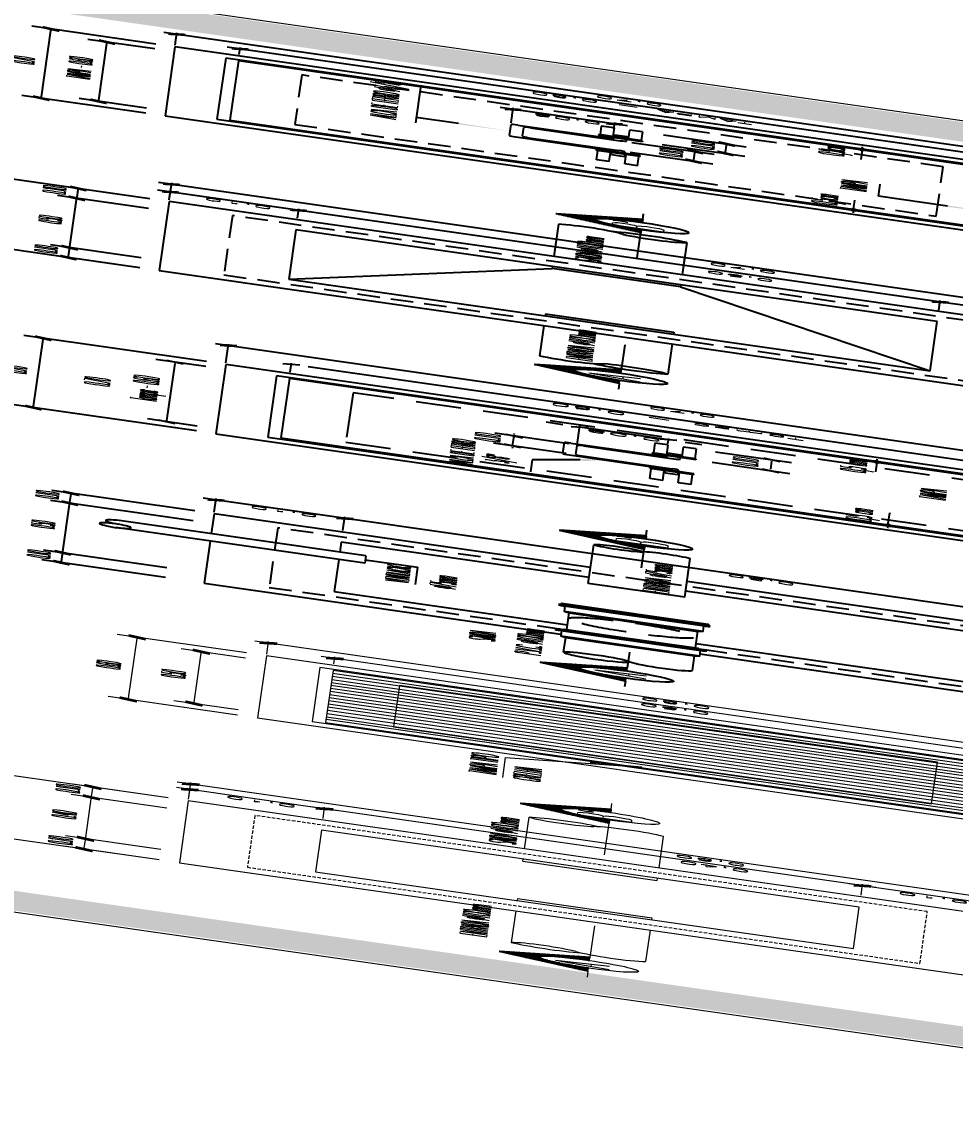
# Model space of a CAD drawing. Header units: millimetres. Extents: x -361192058 to 101130107379, y -14071650034 to 19218552450.
# Drawn here: x -134288.1 to -134003.3, y 44004 to 44334.1 of the extents above; entities that cross this region are included whole.
import ezdxf
from ezdxf.enums import TextEntityAlignment as Align

# ---------------------------------------------------------------- set-up
doc = ezdxf.new("R2010")
doc.units = ezdxf.units.MM
doc.header["$LTSCALE"] = 0.5
doc.linetypes.add('CENTER2', pattern=[28.575, 19.05, -3.175, 3.175, -3.175])
doc.linetypes.add('HIDDEN', pattern=[0.375, 0.25, -0.125])
for name, color, linetype in [('02', 2, 'Continuous'), ('DETALLHES_CAIXAS', 6, 'Continuous'), ('TXT_0', 7, 'Continuous'), ('TXT_1', 3, 'Continuous'), ('TXT_2', 6, 'Continuous')]:
    doc.layers.add(name, color=color, linetype=linetype)
doc.styles.add('ADITIVOCAD', font='ROMANS.shx')
doc.styles.add('ROMANS', font='romans', dxfattribs={"height": 0.1})
doc.styles.get("Standard").update_dxf_attribs({"font": 'txt.shx', "height": 0.12})

# ---------------------------------------------------------------- blocks, each defined once
blk = doc.blocks.new('*X233')
at = {"color": 0}
for p, q in [((101.5903, 65.4571), (101.9231, 65.79)), ((101.608, 65.4571), (101.9319, 65.7811)), ((101.6257, 65.4571), (101.9408, 65.7723)), ((101.6433, 65.4571), (101.9496, 65.7634)), ((101.661, 65.4571), (101.9585, 65.7546)), ((102.0352, 65.6022), (101.8837, 65.7536)), ((102.1979, 65.4571), (101.8926, 65.7625)), ((102.2156, 65.4571), (101.9014, 65.7713)), ((102.2332, 65.4571), (101.9102, 65.7801)), ((102.2509, 65.4571), (101.9191, 65.789)), ((101.8472, 65.6257), (101.9673, 65.7458)), ((101.9253, 65.6413), (101.8484, 65.7183)), ((101.9444, 65.6399), (101.8572, 65.7271)), ((101.9661, 65.6359), (101.8661, 65.7359)), ((101.8744, 65.6352), (101.9761, 65.7369)), ((101.9925, 65.6272), (101.8749, 65.7448)), ((101.8965, 65.6396), (101.985, 65.7281)), ((101.9158, 65.6413), (101.9938, 65.7192)), ((101.9332, 65.641), (102.0026, 65.7104)), ((101.851, 65.6273), (101.8042, 65.674)), ((101.8638, 65.6321), (101.813, 65.6829)), ((101.8776, 65.636), (101.8219, 65.6917)), ((101.8923, 65.639), (101.8307, 65.7006)), ((101.9081, 65.6409), (101.8395, 65.7094)), ((101.9492, 65.6393), (102.0115, 65.7015)), ((101.964, 65.6364), (102.0203, 65.6927)), ((101.9778, 65.6326), (102.0292, 65.6839)), ((101.9908, 65.6278), (102.038, 65.675)), ((101.797, 65.5928), (101.76, 65.6298)), ((101.8065, 65.601), (101.7688, 65.6387)), ((101.8167, 65.6086), (101.7777, 65.6475)), ((101.8274, 65.6155), (101.7865, 65.6564)), ((101.8388, 65.6217), (101.7954, 65.6652)), ((102.003, 65.6224), (102.0468, 65.6662)), ((102.0145, 65.6162), (102.0557, 65.6573)), ((102.0253, 65.6093), (102.0645, 65.6485)), ((102.0355, 65.6019), (102.0733, 65.6397)), ((102.0451, 65.5938), (102.0822, 65.6308)), ((101.7586, 65.5429), (101.7158, 65.5856)), ((101.765, 65.5542), (101.7247, 65.5945)), ((101.7721, 65.5648), (101.7335, 65.6033)), ((101.7798, 65.5747), (101.7423, 65.6122)), ((101.7881, 65.5841), (101.7512, 65.621)), ((102.0541, 65.5851), (102.091, 65.622)), ((102.0625, 65.5758), (102.0999, 65.6131)), ((102.0703, 65.5659), (102.1087, 65.6043)), ((102.0774, 65.5554), (102.1175, 65.5955)), ((102.0839, 65.5442), (102.1264, 65.5866)), ((101.7404, 65.4904), (101.6805, 65.5503)), ((101.7436, 65.5048), (101.6893, 65.5591)), ((101.7478, 65.5183), (101.6981, 65.568)), ((101.7528, 65.531), (101.707, 65.5768)), ((102.1802, 65.4571), (102.0666, 65.5707)), ((102.0898, 65.5323), (102.1352, 65.5778)), ((102.0948, 65.5197), (102.144, 65.5689)), ((102.0991, 65.5063), (102.1529, 65.5601)), ((102.1025, 65.492), (102.1617, 65.5513)), ((101.6852, 65.4571), (101.6363, 65.5061)), ((101.7029, 65.4571), (101.6451, 65.5149)), ((101.7206, 65.4571), (101.654, 65.5238)), ((101.7374, 65.458), (101.6628, 65.5326)), ((101.7382, 65.4749), (101.6716, 65.5414)), ((101.6787, 65.4571), (101.753, 65.5315)), ((101.6964, 65.4571), (101.7435, 65.5043)), ((102.1625, 65.4571), (102.0916, 65.5281)), ((102.1048, 65.4766), (102.1706, 65.5424)), ((102.1058, 65.46), (102.1794, 65.5336)), ((102.1206, 65.4571), (102.1882, 65.5247)), ((102.1383, 65.4571), (102.1971, 65.5159)), ((102.156, 65.4571), (102.2059, 65.5071)), ((101.5968, 65.4571), (101.5921, 65.4619)), ((101.6145, 65.4571), (101.6009, 65.4707)), ((101.6322, 65.4571), (101.6098, 65.4796)), ((101.6499, 65.4571), (101.6186, 65.4884)), ((101.6675, 65.4571), (101.6274, 65.4972)), ((101.714, 65.4571), (101.7391, 65.4822)), ((101.7317, 65.4571), (101.7375, 65.4629)), ((102.1448, 65.4571), (102.1003, 65.5016)), ((102.1272, 65.4571), (102.1044, 65.4799)), ((102.1095, 65.4571), (102.1058, 65.4609)), ((102.1737, 65.4571), (102.2147, 65.4982)), ((102.1913, 65.4571), (102.2236, 65.4894)), ((102.209, 65.4571), (102.2324, 65.4805)), ((102.2267, 65.4571), (102.2412, 65.4717)), ((102.2444, 65.4571), (102.2501, 65.4629))]:
    blk.add_line(p, q, dxfattribs=at)
blk = doc.blocks.new('ADS_DET_CG125L')
at = {"layer": 'DETALLHES_CAIXAS'}
for p, q in [((0.98945, 2.47072), (0.56544, 2.47072)), ((0.56544, 2.47072), (0.56544, 2.19342)), ((1.26544, 2.47072), (1.06445, 2.47072)), ((1.26544, 2.17818), (1.26544, 2.47072)), ((2.10939, 2.42807), (2.10939, 1.82807)), ((2.70939, 2.42807), (2.10939, 2.42807)), ((2.70939, 1.82807), (2.70939, 2.42807)), ((0.66544, 2.37072), (0.66544, 2.18942)), ((0.98945, 2.37072), (0.66544, 2.37072)), ((1.16544, 2.37072), (1.06445, 2.37072)), ((1.16544, 2.17818), (1.16544, 2.37072)), ((1.16544, 1.87072), (1.16544, 2.10318)), ((1.26544, 1.77072), (1.26544, 2.10318)), ((0.66544, 2.08942), (0.66544, 1.87072)), ((0.56544, 2.08542), (0.56544, 1.77072))]:
    blk.add_line(p, q, dxfattribs=at)
at = {"layer": 'TXT_0', "linetype": 'ByBlock'}
for p, q in [((2.05939, 2.49307), (2.05939, 2.63488)), ((2.75939, 2.49307), (2.75939, 2.63488)), ((2.04939, 2.61988), (2.76939, 2.61988)), ((0.56544, 2.50072), (0.56544, 2.5967)), ((0.66544, 2.50072), (0.66544, 2.5967)), ((0.66544, 2.50072), (0.66544, 2.5967)), ((1.16544, 2.48572), (1.16544, 2.5967)), ((1.16544, 2.48572), (1.16544, 2.5967)), ((1.26544, 2.48572), (1.26544, 2.5967)), ((0.55544, 2.5817), (0.67544, 2.5817)), ((0.65544, 2.5817), (1.17544, 2.5817)), ((1.15544, 2.5817), (1.27544, 2.5817)), ((2.10939, 2.49307), (2.10939, 2.53179)), ((2.70939, 2.49307), (2.70939, 2.53179)), ((2.11589, 2.52329), (2.10289, 2.51029)), ((2.70289, 2.51029), (2.71589, 2.52329)), ((2.12239, 2.51679), (2.69639, 2.51679)), ((1.40375, 2.36072), (1.40375, 2.48072)), ((2.94954, 1.76807), (2.94954, 2.48807)), ((2.77439, 2.47807), (2.96454, 2.47807)), ((1.28044, 2.47072), (1.41875, 2.47072)), ((2.85701, 2.42157), (2.84401, 2.43457)), ((2.77439, 2.42807), (2.86551, 2.42807)), ((2.85051, 1.84107), (2.85051, 2.41507)), ((1.40375, 1.86072), (1.40375, 2.38072)), ((1.28044, 2.37072), (1.41875, 2.37072)), ((1.28044, 2.37072), (1.41875, 2.37072)), ((2.35916, 2.20919), (2.35916, 2.26572)), ((2.45916, 2.20793), (2.45916, 2.26572)), ((2.35266, 2.24422), (2.36566, 2.25722)), ((2.46566, 2.25722), (2.45266, 2.24422)), ((2.34616, 2.25072), (2.33316, 2.25072)), ((2.35916, 2.25072), (2.45916, 2.25072)), ((2.47216, 2.25072), (2.48516, 2.25072)), ((2.63944, 2.21469), (2.63944, 2.22769)), ((2.63294, 2.20819), (2.64594, 2.19519)), ((2.45832, 2.20169), (2.65444, 2.20169)), ((2.63944, 2.13269), (2.63944, 2.20169)), ((2.64594, 2.12619), (2.63294, 2.13919)), ((2.60163, 2.13269), (2.65444, 2.13269)), ((2.63944, 2.11969), (2.63944, 2.10669)), ((2.47916, 2.09689), (2.47916, 2.03666)), ((2.58755, 2.09569), (2.58755, 2.03666)), ((2.48566, 2.05816), (2.47266, 2.04516)), ((2.58105, 2.04516), (2.59405, 2.05816)), ((2.49216, 2.05166), (2.57455, 2.05166)), ((2.68512, 1.97163), (2.61517, 1.97163)), ((2.69712, 1.97163), (2.68512, 1.97163)), ((2.73139, 1.97163), (2.74339, 1.97163)), ((2.08715, 1.9562), (2.07515, 1.9562)), ((2.12139, 1.9562), (2.23013, 1.9562)), ((2.23013, 1.9562), (2.22779, 1.9562))]:
    blk.add_line(p, q, dxfattribs=at)
at = {"layer": 'TXT_0'}
for p, q in [((0.56544, 2.5817), (0.66544, 2.5817)), ((0.98945, 2.3506), (0.98945, 2.54401)), ((1.06445, 2.3506), (1.06445, 2.54401)), ((2.05939, 2.47807), (2.05939, 1.77807)), ((2.75939, 2.47807), (2.05939, 2.47807)), ((2.75939, 1.77807), (2.75939, 2.47807)), ((2.09939, 2.43807), (2.09939, 1.81807)), ((2.71939, 2.43807), (2.09939, 2.43807)), ((2.71939, 1.81807), (2.71939, 2.43807)), ((1.06445, 2.3506), (0.98945, 2.3506)), ((1.02495, 2.3506), (1.02496, 2.30975)), ((0.85099, 2.30971), (1.02496, 2.30975)), ((2.2487, 2.23425), (2.1292, 2.23425)), ((2.31692, 2.19767), (2.2487, 2.23425)), ((2.34916, 2.20669), (2.34916, 2.13669)), ((2.35416, 2.21169), (2.46416, 2.21169)), ((2.46916, 2.20669), (2.46916, 2.13669)), ((2.36416, 2.20169), (2.45416, 2.20169)), ((0.54837, 2.19342), (0.54837, 2.08542)), ((0.79625, 2.19342), (0.79625, 2.08542)), ((2.35916, 2.19669), (2.35916, 2.12669)), ((2.45916, 2.19669), (2.45916, 2.12669)), ((1.10588, 2.17818), (1.49589, 2.17818)), ((1.10588, 2.10318), (1.10588, 2.17818)), ((2.32916, 2.14369), (2.33916, 2.14369)), ((2.32916, 2.10969), (2.32916, 2.14369)), ((2.33916, 2.10969), (2.33916, 2.14369)), ((2.48916, 2.14369), (2.47916, 2.14369)), ((2.47916, 2.10969), (2.47916, 2.14369)), ((2.48916, 2.10969), (2.48916, 2.14369)), ((2.30916, 2.13169), (2.30916, 2.12169)), ((2.30916, 2.13169), (2.32916, 2.13169)), ((2.33916, 2.13169), (2.34416, 2.13169)), ((2.47416, 2.13169), (2.47916, 2.13169)), ((2.50916, 2.13169), (2.48916, 2.13169)), ((2.50916, 2.13169), (2.50916, 2.12169)), ((2.30916, 2.12169), (2.32916, 2.12169)), ((2.33916, 2.12169), (2.35416, 2.12169)), ((2.46416, 2.12169), (2.47916, 2.12169)), ((2.50916, 2.12169), (2.48916, 2.12169)), ((2.32916, 2.10969), (2.33916, 2.10969)), ((2.48916, 2.10969), (2.47916, 2.10969)), ((1.10588, 2.10318), (1.49589, 2.10318))]:
    blk.add_line(p, q, dxfattribs=at)
at = {"layer": 'TXT_0', "linetype": 'HIDDEN', "ltscale": 0.5}
for p, q in [((0.61544, 2.42072), (0.61544, 1.82072)), ((1.21544, 2.42072), (0.61544, 2.42072)), ((1.21544, 1.82072), (1.21544, 2.42072))]:
    blk.add_line(p, q, dxfattribs=at)
at = {"layer": 'TXT_0', "linetype": 'HIDDEN'}
for p, q in [((2.15939, 2.37807), (2.15939, 1.87807)), ((2.65939, 2.37807), (2.15939, 2.37807)), ((2.65939, 1.87807), (2.65939, 2.37807)), ((2.22896, 2.13269), (2.22896, 2.14269)), ((2.22896, 2.14269), (2.32916, 2.14269)), ((2.58755, 2.14269), (2.48916, 2.14269)), ((2.58755, 2.13269), (2.58755, 2.14269)), ((2.22896, 2.13269), (2.32916, 2.13269)), ((2.58755, 2.13269), (2.48916, 2.13269)), ((2.22896, 2.11069), (2.22896, 2.12069)), ((2.22896, 2.12069), (2.32916, 2.12069)), ((2.58755, 2.12069), (2.48916, 2.12069)), ((2.58755, 2.11069), (2.58755, 2.12069)), ((2.22896, 2.11069), (2.32916, 2.11069)), ((2.58755, 2.11069), (2.48916, 2.11069))]:
    blk.add_line(p, q, dxfattribs=at)
at = {"layer": 'TXT_0', "linetype": 'ByBlock', "const_width": 0.00195}
for points in [[(2.06589, 2.62638), (2.05289, 2.61338)], [(2.75289, 2.61338), (2.76589, 2.62638)], [(0.57194, 2.5882), (0.55894, 2.5752)], [(0.67194, 2.5882), (0.65894, 2.5752)], [(0.65894, 2.5752), (0.67194, 2.5882)], [(1.15894, 2.5752), (1.17194, 2.5882)], [(1.17194, 2.5882), (1.15894, 2.5752)], [(1.25894, 2.5752), (1.27194, 2.5882)], [(2.95604, 2.47157), (2.94304, 2.48457)], [(1.41025, 2.46422), (1.39725, 2.47722)], [(1.41025, 2.36422), (1.39725, 2.37722)], [(1.39725, 2.37722), (1.41025, 2.36422)]]:
    blk.add_lwpolyline(points, dxfattribs=at)
at = {"layer": 'TXT_0'}
for points in [[(0.60587, 2.08059), (0.60687, 2.08059, 0.414214), (0.61137, 2.08509), (0.61137, 2.19402, 0.414214), (0.60687, 2.19852), (0.60587, 2.19852, 0.414214), (0.60137, 2.19402), (0.60137, 2.08509, 0.414214)], [(0.85375, 2.08059), (0.85475, 2.08059, 0.414214), (0.85925, 2.08509), (0.85925, 2.19402, 0.414214), (0.85475, 2.19852), (0.85375, 2.19852, 0.414214), (0.84925, 2.19402), (0.84925, 2.08509, 0.414214)]]:
    blk.add_lwpolyline(points, format="xyb", close=True, dxfattribs=at)
for points in [[(0.39155, 2.18942), (0.53825, 2.18942)], [(0.60137, 2.19342), (0.54837, 2.19342), (0.53825, 2.18942), (0.53825, 2.08942), (0.54837, 2.08542), (0.60137, 2.08542)], [(0.61137, 2.19142), (0.62037, 2.19142), (0.62037, 2.08742), (0.61137, 2.08742)], [(0.62037, 2.18942), (0.78614, 2.18942)], [(0.84925, 2.19342), (0.79625, 2.19342), (0.78614, 2.18942), (0.78614, 2.08942), (0.79625, 2.08542), (0.84925, 2.08542)], [(0.85925, 2.19642), (0.87325, 2.19642), (0.87325, 2.08242), (0.85925, 2.08242)], [(0.85925, 2.19142), (0.86825, 2.19142), (0.86825, 2.08742), (0.85925, 2.08742)], [(0.85925, 2.18642), (0.86325, 2.18642), (0.86325, 2.09242), (0.85925, 2.09242)], [(0.39155, 2.08942), (0.53825, 2.08942)], [(0.62037, 2.08942), (0.79008, 2.08942)]]:
    blk.add_lwpolyline(points, dxfattribs=at)
at = {"layer": 'TXT_0', "linetype": 'HIDDEN'}
blk.add_circle((0.72882, 2.13942), 0.05, dxfattribs=at)
at = {"layer": 'TXT_0'}
for centre, radius, start, end in [((1.00842, 2.53661), 0.02016, 23.24785, 160.1992), ((1.0457, 2.5301), 0.02237, 33.06988, 146.93012), ((1.0087, 2.5542), 0.02178, 207.90192, 326.93012), ((2.35416, 2.20669), 0.005, 90, 180), ((2.46416, 2.20669), 0.005, 360, 90), ((2.36416, 2.19669), 0.005, 90, 180), ((2.45416, 2.19669), 0.005, 0, 90), ((0.39244, 2.16349), 0.02595, 91.97095, 261.47681), ((0.37958, 2.16423), 0.02789, 288.86351, 64.58426), ((1.50609, 2.15893), 0.02178, 117.90192, 236.93012), ((1.4885, 2.15921), 0.02016, 293.24785, 70.1992), ((1.48199, 2.12193), 0.02237, 303.06988, 56.93012), ((0.39673, 2.11403), 0.02515, 108.86351, 258.11851), ((2.34416, 2.13669), 0.005, 270, 0), ((2.47416, 2.13669), 0.005, 180, 270), ((2.35416, 2.12669), 0.005, 270, 0), ((2.46416, 2.12669), 0.005, 180, 270)]:
    blk.add_arc(centre, radius, start, end, dxfattribs=at)
blk.add_solid([(2.31653, 2.20551), (2.30996, 2.19391), (2.34805, 2.17999)], dxfattribs=at)
at = {"layer": 'TXT_0', "linetype": 'ByBlock'}
for points in [[(2.69739, 1.97363), (2.69739, 1.96963), (2.70939, 1.97163)], [(2.73139, 1.97363), (2.73139, 1.96963), (2.71939, 1.97163)], [(2.08715, 1.9582), (2.08715, 1.9542), (2.09915, 1.9562)], [(2.12139, 1.9582), (2.12139, 1.9542), (2.10939, 1.9562)]]:
    blk.add_solid(points, dxfattribs=at)
at = {"layer": 'TXT_1'}
for p, q in [((0.19048, 2.13927), (0.25733, 2.20613)), ((0.25733, 2.20613), (0.32417, 2.13927)), ((1.59167, 2.20613), (1.52483, 2.13927)), ((0.19048, 2.13927), (0.22048, 2.13927)), ((0.29417, 2.13927), (0.32417, 2.13927)), ((1.55483, 2.13927), (1.52483, 2.13927)), ((1.65852, 2.13927), (1.62852, 2.13927))]:
    blk.add_line(p, q, dxfattribs=at)
for centre in [(0.25733, 2.13927), (1.59167, 2.13927)]:
    blk.add_circle(centre, 0.03684, dxfattribs=at)
at = {"layer": 'TXT_2', "linetype": 'CENTER2'}
for p, q in [((0.19048, 2.13927), (0.13361, 2.13927)), ((0.48472, 2.13927), (0.32417, 2.13927)), ((1.33671, 2.13927), (1.52483, 2.13927)), ((1.65852, 2.13927), (1.71539, 2.13927))]:
    blk.add_line(p, q, dxfattribs=at)
at = {"layer": 'TXT_1'}
for p, xscale, yscale, zscale in [((-20.12699, -10.95216), 0.2000000000000028, 0.2000000000000028, 0.2000000000000028), ((21.97599, -10.95216), -0.2000000000000028, 0.2, 0.2)]:
    blk.add_blockref('*X233', p, dxfattribs=dict(at, xscale=xscale, yscale=yscale, zscale=zscale))
at = {"layer": 'TXT_0', "style": 'ROMANS'}
for s, p in [('0.70', (2.37939, 2.62888)), ('0.10', (0.58544, 2.5907)), ('0.50', (0.88544, 2.5907)), ('0.10', (1.18544, 2.5907))]:
    blk.add_text(s, height=0.018, dxfattribs=at).set_placement(p)
at = {"layer": 'TXT_0', "linetype": 'ByBlock', "style": 'ROMANS'}
for s, p in [('0.70', (2.40939, 2.57397)), ('Tampa - 0.60', (2.40939, 2.53679)), ('0.10', (2.40916, 2.27072)), ('0.10', (2.53335, 2.07166))]:
    blk.add_text(s, height=0.02, dxfattribs=at).set_placement(p, align=Align.MIDDLE_CENTER)
at = {"layer": 'TXT_0', "style": 'ROMANS'}
for s, p in [('0.10', (1.39475, 2.39072)), ('0.70', (2.94054, 2.09807)), ('0.50', (1.39475, 2.02003))]:
    blk.add_text(s, height=0.018, rotation=90, dxfattribs=at).set_placement(p)
for s, height, p in [('VENTILACAO', 0.018, (0.85283, 2.32403)), ('%%C75mm', 0.02, (0.85491, 2.28848)), ('ALCA DE FERRO ', 0.018, (2.11799, 2.28829)), (' 3/8"', 0.018, (2.16073, 2.26065)), ('SAIDA ', 0.02, (0.39548, 2.25301)), ('P.V.C. %%C100mm', 0.02, (0.32118, 2.21638)), ('ENTRADA %%C75mm', 0.02, (1.11199, 2.12559)), ('TAMPA', 0.02, (2.42718, 1.92515))]:
    blk.add_text(s, height=height, dxfattribs=at).set_placement(p, align=Align.MIDDLE_LEFT)
at = {"layer": 'TXT_0', "linetype": 'ByBlock', "style": 'ROMANS'}
for s, p in [('Tampa - 0.60', (2.83051, 2.12807)), ('0.08', (2.61944, 2.16719))]:
    blk.add_text(s, height=0.02, rotation=90, dxfattribs=at).set_placement(p, align=Align.MIDDLE_CENTER)
for p in [(2.64612, 1.98587), (2.17477, 1.9762)]:
    blk.add_text('0,5 cm', height=0.02, dxfattribs=at).set_placement(p, align=Align.MIDDLE)
at = {"layer": 'TXT_1', "style": 'ADITIVOCAD'}
for s, p in [('A', (0.25855, 2.14383)), ("B'", (1.59401, 2.14153))]:
    blk.add_text(s, height=0.04, dxfattribs=at).set_placement(p, align=Align.MIDDLE)
blk = doc.blocks.new('*X135')
at = {"color": 0}
for p, q in [((101.5903, 65.4571), (101.9231, 65.79)), ((101.608, 65.4571), (101.9319, 65.7811)), ((101.6257, 65.4571), (101.9408, 65.7723)), ((101.6433, 65.4571), (101.9496, 65.7634)), ((101.661, 65.4571), (101.9585, 65.7546)), ((102.0352, 65.6022), (101.8837, 65.7536)), ((102.1979, 65.4571), (101.8926, 65.7625)), ((102.2156, 65.4571), (101.9014, 65.7713)), ((102.2332, 65.4571), (101.9102, 65.7801)), ((102.2509, 65.4571), (101.9191, 65.789)), ((101.9081, 65.6409), (101.8395, 65.7094)), ((101.8472, 65.6257), (101.9673, 65.7458)), ((101.9253, 65.6413), (101.8484, 65.7183)), ((101.9444, 65.6399), (101.8572, 65.7271)), ((101.9661, 65.6359), (101.8661, 65.7359)), ((101.8744, 65.6352), (101.9761, 65.7369)), ((101.9925, 65.6272), (101.8749, 65.7448)), ((101.8965, 65.6396), (101.985, 65.7281)), ((101.9158, 65.6413), (101.9938, 65.7192)), ((101.9332, 65.641), (102.0026, 65.7104)), ((101.851, 65.6273), (101.8042, 65.674)), ((101.8638, 65.6321), (101.813, 65.6829)), ((101.8776, 65.636), (101.8219, 65.6917)), ((101.8923, 65.639), (101.8307, 65.7006)), ((101.9492, 65.6393), (102.0115, 65.7015)), ((101.964, 65.6364), (102.0203, 65.6927)), ((101.9778, 65.6326), (102.0292, 65.6839)), ((101.9908, 65.6278), (102.038, 65.675)), ((101.797, 65.5928), (101.76, 65.6298)), ((101.8065, 65.601), (101.7688, 65.6387)), ((101.8167, 65.6086), (101.7777, 65.6475)), ((101.8274, 65.6155), (101.7865, 65.6564)), ((101.8388, 65.6217), (101.7954, 65.6652)), ((102.003, 65.6224), (102.0468, 65.6662)), ((102.0145, 65.6162), (102.0557, 65.6573)), ((102.0253, 65.6093), (102.0645, 65.6485)), ((102.0355, 65.6019), (102.0733, 65.6397)), ((102.0451, 65.5938), (102.0822, 65.6308)), ((101.7586, 65.5429), (101.7158, 65.5856)), ((101.765, 65.5542), (101.7247, 65.5945)), ((101.7721, 65.5648), (101.7335, 65.6033)), ((101.7798, 65.5747), (101.7423, 65.6122)), ((101.7881, 65.5841), (101.7512, 65.621)), ((102.0541, 65.5851), (102.091, 65.622)), ((102.0625, 65.5758), (102.0999, 65.6131)), ((102.0703, 65.5659), (102.1087, 65.6043)), ((102.0774, 65.5554), (102.1175, 65.5955)), ((102.0839, 65.5442), (102.1264, 65.5866)), ((101.7382, 65.4749), (101.6716, 65.5414)), ((101.7404, 65.4904), (101.6805, 65.5503)), ((101.7436, 65.5048), (101.6893, 65.5591)), ((101.7478, 65.5183), (101.6981, 65.568)), ((101.7528, 65.531), (101.707, 65.5768)), ((102.1802, 65.4571), (102.0666, 65.5707)), ((102.0898, 65.5323), (102.1352, 65.5778)), ((102.0948, 65.5197), (102.144, 65.5689)), ((102.0991, 65.5063), (102.1529, 65.5601)), ((102.1025, 65.492), (102.1617, 65.5513)), ((102.1048, 65.4766), (102.1706, 65.5424)), ((101.6852, 65.4571), (101.6363, 65.5061)), ((101.7029, 65.4571), (101.6451, 65.5149)), ((101.7206, 65.4571), (101.654, 65.5238)), ((101.7374, 65.458), (101.6628, 65.5326)), ((101.6787, 65.4571), (101.753, 65.5315)), ((101.6964, 65.4571), (101.7435, 65.5043)), ((102.1625, 65.4571), (102.0916, 65.5281)), ((102.1448, 65.4571), (102.1003, 65.5016)), ((102.1058, 65.46), (102.1794, 65.5336)), ((102.1206, 65.4571), (102.1882, 65.5247)), ((102.1383, 65.4571), (102.1971, 65.5159)), ((102.156, 65.4571), (102.2059, 65.5071)), ((101.5968, 65.4571), (101.5921, 65.4619)), ((101.6145, 65.4571), (101.6009, 65.4707)), ((101.6322, 65.4571), (101.6098, 65.4796)), ((101.6499, 65.4571), (101.6186, 65.4884)), ((101.6675, 65.4571), (101.6274, 65.4972)), ((101.714, 65.4571), (101.7391, 65.4822)), ((101.7317, 65.4571), (101.7375, 65.4629)), ((102.1272, 65.4571), (102.1044, 65.4799)), ((102.1095, 65.4571), (102.1058, 65.4609)), ((102.1737, 65.4571), (102.2147, 65.4982)), ((102.1913, 65.4571), (102.2236, 65.4894)), ((102.209, 65.4571), (102.2324, 65.4805)), ((102.2267, 65.4571), (102.2412, 65.4717)), ((102.2444, 65.4571), (102.2501, 65.4629))]:
    blk.add_line(p, q, dxfattribs=at)
blk = doc.blocks.new('ADS_DET_CP50')
at = {"layer": 'DETALLHES_CAIXAS'}
for p, q in [((0.59468, 2.65051), (0.59468, 1.95051)), ((1.29468, 2.65051), (0.59468, 2.65051)), ((1.29468, 1.95051), (1.29468, 2.65051)), ((2.18784, 2.61288), (2.18784, 2.01288)), ((2.78784, 2.61288), (2.18784, 2.61288)), ((2.78784, 2.01288), (2.78784, 2.61288)), ((0.69468, 2.55051), (0.69468, 2.05051)), ((1.19468, 2.55051), (0.69468, 2.55051)), ((1.19468, 2.05051), (1.19468, 2.55051)), ((0.69468, 2.05051), (1.19468, 2.05051))]:
    blk.add_line(p, q, dxfattribs=at)
at = {"layer": 'TXT_0', "linetype": 'ByBlock'}
for p, q in [((0.59468, 2.66551), (0.59468, 2.79092)), ((1.29468, 2.66551), (1.29468, 2.79092)), ((2.13784, 2.67788), (2.13784, 2.77443)), ((2.83784, 2.67788), (2.83784, 2.77443)), ((2.12784, 2.75943), (2.84784, 2.75943)), ((0.59468, 2.66551), (0.59468, 2.73626)), ((0.69468, 2.66551), (0.69468, 2.73626)), ((0.69468, 2.66551), (0.69468, 2.73626)), ((1.19468, 2.66551), (1.19468, 2.73626)), ((1.19468, 2.66551), (1.19468, 2.73626)), ((1.29468, 2.66551), (1.29468, 2.73626)), ((2.18784, 2.67788), (2.18784, 2.73027)), ((2.78784, 2.67788), (2.78784, 2.73027)), ((0.58468, 2.72126), (0.70468, 2.72126)), ((0.68468, 2.72126), (1.20468, 2.72126)), ((1.18468, 2.72126), (1.30468, 2.72126)), ((2.17784, 2.71527), (2.79784, 2.71527)), ((2.96401, 1.95288), (2.96401, 2.67288)), ((1.39068, 2.54051), (1.39068, 2.66051)), ((1.46842, 1.94051), (1.46842, 2.66051)), ((2.85284, 2.66288), (2.97901, 2.66288)), ((1.30968, 2.65051), (1.40568, 2.65051)), ((1.30968, 2.65051), (1.48342, 2.65051)), ((2.90876, 2.00288), (2.90876, 2.62288)), ((2.85284, 2.61288), (2.92376, 2.61288)), ((1.39068, 2.04051), (1.39068, 2.56051)), ((1.30968, 2.55051), (1.40568, 2.55051)), ((1.30968, 2.55051), (1.40568, 2.55051)), ((2.69593, 2.30855), (2.69593, 2.40779)), ((2.55932, 2.39779), (2.71093, 2.39779)), ((2.64666, 2.31855), (2.71093, 2.31855)), ((2.43847, 2.30351), (2.43847, 2.23924)), ((2.53687, 2.30351), (2.53687, 2.23924)), ((2.56094, 2.27997), (2.56094, 2.2157)), ((2.65594, 2.27997), (2.65594, 2.2157)), ((2.42847, 2.25424), (2.54687, 2.25424)), ((2.55094, 2.2307), (2.66594, 2.2307)), ((2.1656, 2.12671), (2.1536, 2.12671)), ((2.19984, 2.12671), (2.21184, 2.12671)), ((2.21184, 2.12671), (2.2818, 2.12671)), ((2.76357, 2.12671), (2.69362, 2.12671)), ((2.77557, 2.12671), (2.76357, 2.12671)), ((2.80984, 2.12671), (2.82184, 2.12671)), ((1.39068, 1.94051), (1.39068, 2.06051)), ((1.30968, 2.05051), (1.40568, 2.05051)), ((1.30968, 2.05051), (1.40568, 2.05051))]:
    blk.add_line(p, q, dxfattribs=at)
at = {"layer": 'TXT_0'}
for p, q in [((2.13784, 2.66288), (2.13784, 1.96288)), ((2.83784, 2.66288), (2.13784, 2.66288)), ((2.83784, 1.96288), (2.83784, 2.66288)), ((2.17784, 2.62288), (2.17784, 2.00288)), ((2.79784, 2.62288), (2.17784, 2.62288)), ((2.79784, 2.00288), (2.79784, 2.62288)), ((0.69468, 2.55051), (1.17468, 2.35051)), ((2.80565, 2.47074), (2.42623, 2.47074)), ((2.47714, 2.43798), (2.47765, 2.47074)), ((2.43284, 2.39751), (2.54284, 2.39751)), ((2.42784, 2.39251), (2.42784, 2.32251)), ((2.54784, 2.39251), (2.54784, 2.32251)), ((2.43784, 2.38251), (2.43784, 2.31251)), ((2.44284, 2.38751), (2.53284, 2.38751)), ((2.53784, 2.38251), (2.53784, 2.31251)), ((0.59468, 2.35051), (0.29042, 2.35051)), ((0.71468, 2.35051), (0.69468, 2.35051)), ((0.71468, 2.35051), (0.71468, 2.25051)), ((1.17468, 2.25051), (1.17468, 2.35051)), ((1.19468, 2.35051), (1.17468, 2.35051)), ((1.62103, 2.35051), (1.29468, 2.35051)), ((2.40784, 2.32951), (2.41784, 2.32951)), ((2.40784, 2.29551), (2.40784, 2.32951)), ((2.41784, 2.29551), (2.41784, 2.32951)), ((2.56784, 2.32951), (2.55784, 2.32951)), ((2.55784, 2.29551), (2.55784, 2.32951)), ((2.56784, 2.29551), (2.56784, 2.32951)), ((2.38784, 2.31751), (2.40784, 2.31751)), ((2.38784, 2.31751), (2.38784, 2.30751)), ((2.41784, 2.31751), (2.42284, 2.31751)), ((2.55284, 2.31751), (2.55784, 2.31751)), ((2.58784, 2.31751), (2.56784, 2.31751)), ((2.58784, 2.31751), (2.58784, 2.30751)), ((2.38784, 2.30751), (2.40784, 2.30751)), ((2.41784, 2.30751), (2.43284, 2.30751)), ((2.54284, 2.30751), (2.55784, 2.30751)), ((2.58784, 2.30751), (2.56784, 2.30751)), ((2.40784, 2.29551), (2.41784, 2.29551)), ((2.56784, 2.29551), (2.55784, 2.29551)), ((0.59468, 2.25051), (0.29042, 2.25051)), ((1.17468, 2.25051), (0.69468, 2.05051)), ((0.71468, 2.25051), (0.69468, 2.25051)), ((0.71468, 2.25051), (0.69468, 2.25051)), ((1.19468, 2.25051), (1.17468, 2.25051)), ((1.19468, 2.25051), (1.17468, 2.25051)), ((1.49468, 2.25051), (1.29468, 2.25051)), ((1.62103, 2.25051), (1.29468, 2.25051)), ((2.35345, 2.05544), (2.35396, 2.10914)), ((2.35396, 2.10914), (2.47363, 2.10914))]:
    blk.add_line(p, q, dxfattribs=at)
at = {"layer": 'TXT_0', "linetype": 'HIDDEN', "ltscale": 0.5}
for p, q in [((0.64468, 2.60051), (0.64468, 2.00051)), ((1.24468, 2.60051), (0.64468, 2.60051)), ((1.24468, 2.00051), (1.24468, 2.60051)), ((2.23784, 2.56288), (2.23784, 2.06288)), ((2.73784, 2.56288), (2.23784, 2.56288)), ((2.73784, 2.06288), (2.73784, 2.56288)), ((2.23784, 2.06288), (2.73784, 2.06288))]:
    blk.add_line(p, q, dxfattribs=at)
at = {"layer": 'TXT_0', "linetype": 'HIDDEN'}
for p, q in [((2.3145, 2.32851), (2.40784, 2.32851)), ((2.3145, 2.31851), (2.3145, 2.32851)), ((2.65595, 2.32851), (2.56784, 2.32851)), ((2.65595, 2.31851), (2.65595, 2.32851)), ((2.3145, 2.31851), (2.40784, 2.31851)), ((2.65595, 2.31851), (2.56784, 2.31851)), ((2.3145, 2.30651), (2.40784, 2.30651)), ((2.3145, 2.29651), (2.3145, 2.30651)), ((2.65595, 2.30651), (2.56784, 2.30651)), ((2.65595, 2.29651), (2.65595, 2.30651)), ((2.3145, 2.29651), (2.40784, 2.29651)), ((2.65595, 2.29651), (2.56784, 2.29651))]:
    blk.add_line(p, q, dxfattribs=at)
at = {"layer": 'TXT_0', "linetype": 'ByBlock', "const_width": 0.00195}
for points in [[(2.14434, 2.76593), (2.13134, 2.75293)], [(2.83134, 2.75293), (2.84434, 2.76593)], [(0.60118, 2.72776), (0.58818, 2.71476)], [(0.70118, 2.72776), (0.68818, 2.71476)], [(0.68818, 2.71476), (0.70118, 2.72776)], [(1.20118, 2.72776), (1.18818, 2.71476)], [(1.18818, 2.71476), (1.20118, 2.72776)], [(1.28818, 2.71476), (1.30118, 2.72776)], [(2.19434, 2.72177), (2.18134, 2.70877)], [(2.78134, 2.70877), (2.79434, 2.72177)], [(2.97051, 2.65638), (2.95751, 2.66938)], [(1.39718, 2.64401), (1.38418, 2.65701)], [(1.47492, 2.64401), (1.46192, 2.65701)], [(2.91526, 2.60638), (2.90226, 2.61938)], [(1.39718, 2.54401), (1.38418, 2.55701)], [(1.38418, 2.55701), (1.39718, 2.54401)], [(2.70243, 2.39129), (2.68943, 2.40429)], [(2.68943, 2.32505), (2.70243, 2.31205)], [(2.44497, 2.26074), (2.43197, 2.24774)], [(2.53037, 2.24774), (2.54337, 2.26074)], [(2.56744, 2.2372), (2.55444, 2.2242)], [(2.64944, 2.2242), (2.66244, 2.2372)], [(1.39718, 2.04401), (1.38418, 2.05701)], [(1.38418, 2.05701), (1.39718, 2.04401)]]:
    blk.add_lwpolyline(points, dxfattribs=at)
at = {"layer": 'TXT_0'}
for centre, radius, start, end in [((2.43284, 2.39251), 0.005, 90, 180), ((2.54284, 2.39251), 0.005, 360, 90), ((2.44284, 2.38251), 0.005, 90, 180), ((2.53284, 2.38251), 0.005, 0, 90), ((0.31063, 2.32858), 0.02982, 132.66033, 251.20326), ((1.60207, 2.32792), 0.02949, 290.44662, 49.99219), ((2.42284, 2.32251), 0.005, 270, 0), ((2.55284, 2.32251), 0.005, 180, 270), ((0.31332, 2.28005), 0.03738, 130.99129, 232.21158), ((1.59194, 2.28121), 0.04229, 313.46444, 40.16931), ((2.43284, 2.31251), 0.005, 270, 0), ((2.54284, 2.31251), 0.005, 180, 270), ((0.26474, 2.28202), 0.04065, 309.18331, 26.80755), ((1.63416, 2.27844), 0.03086, 134.91778, 244.81592)]:
    blk.add_arc(centre, radius, start, end, dxfattribs=at)
for points in [[(2.48381, 2.43792), (2.47047, 2.43805), (2.47676, 2.39798)], [(2.36011, 2.05537), (2.34678, 2.0555), (2.35306, 2.01544)]]:
    blk.add_solid(points, dxfattribs=at)
at = {"layer": 'TXT_0', "linetype": 'ByBlock'}
for points in [[(2.1656, 2.12871), (2.1656, 2.12471), (2.1776, 2.12671)], [(2.19984, 2.12871), (2.19984, 2.12471), (2.18784, 2.12671)], [(2.77584, 2.12871), (2.77584, 2.12471), (2.78784, 2.12671)], [(2.80984, 2.12871), (2.80984, 2.12471), (2.79784, 2.12671)]]:
    blk.add_solid(points, dxfattribs=at)
at = {"layer": 'TXT_1'}
for p, q in [((0.12839, 2.28671), (0.19524, 2.35358)), ((0.19524, 2.35358), (0.26208, 2.28671)), ((1.78786, 2.28671), (1.72102, 2.35358)), ((0.12839, 2.28671), (0.15839, 2.28671)), ((0.23208, 2.28671), (0.26208, 2.28671)), ((1.68418, 2.28671), (1.65418, 2.28671)), ((1.78786, 2.28671), (1.75786, 2.28671))]:
    blk.add_line(p, q, dxfattribs=at)
for centre in [(0.19524, 2.28671), (1.72102, 2.28671)]:
    blk.add_circle(centre, 0.03684, dxfattribs=at)
at = {"layer": 'TXT_2', "linetype": 'CENTER2'}
for p, q in [((0.12839, 2.28671), (0.07152, 2.28671)), ((0.51785, 2.28671), (0.26208, 2.28671)), ((1.39841, 2.28671), (1.65418, 2.28671)), ((1.78786, 2.28671), (1.84474, 2.28671))]:
    blk.add_line(p, q, dxfattribs=at)
at = {"layer": 'TXT_1'}
for p, xscale, yscale, zscale in [((-20.18908, -10.80471), 0.1999999999999993, 0.1999999999999993, 0.1999999999999993), ((22.10534, -10.80471), -0.1999999999999993, 0.2, 0.2)]:
    blk.add_blockref('*X135', p, dxfattribs=dict(at, xscale=xscale, yscale=yscale, zscale=zscale))
at = {"layer": 'TXT_0', "style": 'ROMANS'}
for s, p in [('0.70', (2.45784, 2.76843)), ('0.10', (0.61468, 2.73026)), ('0.50', (0.91468, 2.73026)), ('0.10', (1.21468, 2.73026)), ('TAMPA - 0.60', (2.38799, 2.72427)), ('0.10', (2.45767, 2.26324)), ('0.10', (2.57844, 2.2397))]:
    blk.add_text(s, height=0.018, dxfattribs=at).set_placement(p)
for s, p in [('0.10', (1.38168, 2.57051)), ('0.08', (2.68693, 2.32817)), ('TAMPA - 0.60', (2.89976, 2.21302)), ('0.70', (2.95501, 2.28288)), ('0.50', (1.3717, 2.179)), ('0.70', (1.45548, 2.17789))]:
    blk.add_text(s, height=0.018, rotation=90, dxfattribs=at).set_placement(p)
for s, p in [('ALCA DE FERRO %%C3/8"', (2.43008, 2.49623)), ('ENTRADA %%C100mm', (0.30468, 2.31981)), ('SAIDA %%C100mm', (1.29718, 2.324)), ('TAMPA', (2.37422, 2.1289))]:
    blk.add_text(s, height=0.02, dxfattribs=at).set_placement(p, align=Align.MIDDLE_LEFT)
at = {"layer": 'TXT_0', "linetype": 'ByBlock', "style": 'ROMANS'}
for p in [(2.25132, 2.14671), (2.7476, 2.14671)]:
    blk.add_text('0,5cm', height=0.02, dxfattribs=at).set_placement(p, align=Align.MIDDLE)
at = {"layer": 'TXT_1', "style": 'ADITIVOCAD'}
for s, p in [('A', (0.19114, 2.29097)), ("B'", (1.71781, 2.28937))]:
    blk.add_text(s, height=0.04, dxfattribs=at).set_placement(p, align=Align.MIDDLE)
blk = doc.blocks.new('*X1220')
at = {"color": 0}
for p, q in [((101.5903, 65.4571), (101.9231, 65.79)), ((101.608, 65.4571), (101.9319, 65.7811)), ((102.2332, 65.4571), (101.9102, 65.7801)), ((102.2509, 65.4571), (101.9191, 65.789)), ((101.6257, 65.4571), (101.9408, 65.7723)), ((101.6433, 65.4571), (101.9496, 65.7634)), ((101.661, 65.4571), (101.9585, 65.7546)), ((101.8472, 65.6257), (101.9673, 65.7458)), ((101.9925, 65.6272), (101.8749, 65.7448)), ((102.0352, 65.6022), (101.8837, 65.7536)), ((102.1979, 65.4571), (101.8926, 65.7625)), ((102.2156, 65.4571), (101.9014, 65.7713)), ((101.8923, 65.639), (101.8307, 65.7006)), ((101.9081, 65.6409), (101.8395, 65.7094)), ((101.9253, 65.6413), (101.8484, 65.7183)), ((101.9444, 65.6399), (101.8572, 65.7271)), ((101.9661, 65.6359), (101.8661, 65.7359)), ((101.8744, 65.6352), (101.9761, 65.7369)), ((101.8965, 65.6396), (101.985, 65.7281)), ((101.9158, 65.6413), (101.9938, 65.7192)), ((101.9332, 65.641), (102.0026, 65.7104)), ((101.9492, 65.6393), (102.0115, 65.7015)), ((101.8388, 65.6217), (101.7954, 65.6652)), ((101.851, 65.6273), (101.8042, 65.674)), ((101.8638, 65.6321), (101.813, 65.6829)), ((101.8776, 65.636), (101.8219, 65.6917)), ((101.964, 65.6364), (102.0203, 65.6927)), ((101.9778, 65.6326), (102.0292, 65.6839)), ((101.9908, 65.6278), (102.038, 65.675)), ((102.003, 65.6224), (102.0468, 65.6662)), ((101.7881, 65.5841), (101.7512, 65.621)), ((101.797, 65.5928), (101.76, 65.6298)), ((101.8065, 65.601), (101.7688, 65.6387)), ((101.8167, 65.6086), (101.7777, 65.6475)), ((101.8274, 65.6155), (101.7865, 65.6564)), ((102.0145, 65.6162), (102.0557, 65.6573)), ((102.0253, 65.6093), (102.0645, 65.6485)), ((102.0355, 65.6019), (102.0733, 65.6397)), ((102.0451, 65.5938), (102.0822, 65.6308)), ((102.0541, 65.5851), (102.091, 65.622)), ((101.7586, 65.5429), (101.7158, 65.5856)), ((101.765, 65.5542), (101.7247, 65.5945)), ((101.7721, 65.5648), (101.7335, 65.6033)), ((101.7798, 65.5747), (101.7423, 65.6122)), ((102.0625, 65.5758), (102.0999, 65.6131)), ((102.0703, 65.5659), (102.1087, 65.6043)), ((102.0774, 65.5554), (102.1175, 65.5955)), ((102.0839, 65.5442), (102.1264, 65.5866)), ((101.7382, 65.4749), (101.6716, 65.5414)), ((101.7404, 65.4904), (101.6805, 65.5503)), ((101.7436, 65.5048), (101.6893, 65.5591)), ((101.7478, 65.5183), (101.6981, 65.568)), ((101.7528, 65.531), (101.707, 65.5768)), ((102.1802, 65.4571), (102.0666, 65.5707)), ((102.0898, 65.5323), (102.1352, 65.5778)), ((102.0948, 65.5197), (102.144, 65.5689)), ((102.0991, 65.5063), (102.1529, 65.5601)), ((102.1025, 65.492), (102.1617, 65.5513)), ((102.1048, 65.4766), (102.1706, 65.5424)), ((101.6852, 65.4571), (101.6363, 65.5061)), ((101.7029, 65.4571), (101.6451, 65.5149)), ((101.7206, 65.4571), (101.654, 65.5238)), ((101.7374, 65.458), (101.6628, 65.5326)), ((101.6787, 65.4571), (101.753, 65.5315)), ((101.6964, 65.4571), (101.7435, 65.5043)), ((102.1625, 65.4571), (102.0916, 65.5281)), ((102.1448, 65.4571), (102.1003, 65.5016)), ((102.1058, 65.46), (102.1794, 65.5336)), ((102.1206, 65.4571), (102.1882, 65.5247)), ((102.1383, 65.4571), (102.1971, 65.5159)), ((102.156, 65.4571), (102.2059, 65.5071)), ((101.5968, 65.4571), (101.5921, 65.4619)), ((101.6145, 65.4571), (101.6009, 65.4707)), ((101.6322, 65.4571), (101.6098, 65.4796)), ((101.6499, 65.4571), (101.6186, 65.4884)), ((101.6675, 65.4571), (101.6274, 65.4972)), ((101.714, 65.4571), (101.7391, 65.4822)), ((101.7317, 65.4571), (101.7375, 65.4629)), ((102.1272, 65.4571), (102.1044, 65.4799)), ((102.1095, 65.4571), (102.1058, 65.4609)), ((102.1737, 65.4571), (102.2147, 65.4982)), ((102.1913, 65.4571), (102.2236, 65.4894)), ((102.209, 65.4571), (102.2324, 65.4805)), ((102.2267, 65.4571), (102.2412, 65.4717)), ((102.2444, 65.4571), (102.2501, 65.4629))]:
    blk.add_line(p, q, dxfattribs=at)
blk = doc.blocks.new('APROVADO QUADRA 21.2 MBVII')
at = {"layer": '02', "lineweight": 18}
blk.add_lwpolyline([(4738.2722, 2380.7867), (4799.4722, 2380.7867), (4799.4722, 2425.3367), (4738.2722, 2425.3367)], close=True, dxfattribs=at)
at = {"layer": '02', "lineweight": 18, "const_width": 0.1}
blk.add_lwpolyline([(4739.0222, 2381.5367), (4798.7222, 2381.5367), (4798.7222, 2424.5867), (4739.0222, 2424.5867)], close=True, dxfattribs=at)
at = {"layer": 'DETALLHES_CAIXAS', "lineweight": 18}
for p, q in [((4743.0789, 2422.2171), (4743.0789, 2418.0313)), ((4747.2647, 2422.2171), (4743.0789, 2422.2171)), ((4747.2647, 2418.0313), (4747.2647, 2422.2171)), ((4753.7306, 2421.5762), (4753.7306, 2418.088)), ((4757.2187, 2421.5762), (4753.7306, 2421.5762)), ((4753.9399, 2421.5762), (4753.9399, 2418.088)), ((4754.1146, 2421.5762), (4754.1146, 2418.088)), ((4754.3239, 2421.5762), (4754.3239, 2418.088)), ((4754.5562, 2421.5762), (4754.5562, 2418.088)), ((4754.777, 2421.5762), (4754.777, 2418.088)), ((4754.9863, 2421.5762), (4754.9863, 2418.088)), ((4755.1956, 2421.5762), (4755.1956, 2418.088)), ((4755.4049, 2421.5762), (4755.4049, 2418.088)), ((4755.6142, 2421.5762), (4755.6142, 2418.088)), ((4755.8235, 2421.5762), (4755.8235, 2418.088)), ((4756.0328, 2421.5762), (4756.0328, 2418.088)), ((4756.2421, 2421.5762), (4756.2421, 2418.088)), ((4756.4168, 2421.5762), (4756.4168, 2418.088)), ((4756.6261, 2421.5762), (4756.6261, 2418.088)), ((4756.8354, 2421.5762), (4756.8354, 2418.088)), ((4757.0447, 2421.5762), (4757.0447, 2418.088)), ((4757.2187, 2418.088), (4757.2187, 2421.5762)), ((4746.5671, 2421.5195), (4743.7766, 2421.5195)), ((4743.7766, 2421.5195), (4743.7766, 2418.7289)), ((4746.5671, 2418.7289), (4746.5671, 2421.5195)), ((4743.7766, 2418.7289), (4746.5671, 2418.7289))]:
    blk.add_line(p, q, dxfattribs=at)
at = {"layer": 'TXT_0', "linetype": 'ByBlock', "lineweight": 18}
for p, q in [((4743.0789, 2422.3217), (4743.0789, 2423.3298)), ((4747.2647, 2422.3217), (4747.2647, 2423.3298)), ((4743.0789, 2422.3217), (4743.0789, 2422.8166)), ((4743.7766, 2422.3217), (4743.7766, 2422.8166)), ((4743.7766, 2422.3217), (4743.7766, 2422.8166)), ((4746.5671, 2422.3217), (4746.5671, 2422.8166)), ((4746.5671, 2422.3217), (4746.5671, 2422.8166)), ((4747.2647, 2422.3217), (4747.2647, 2422.8166)), ((4743.0092, 2422.7119), (4743.8463, 2422.7119)), ((4743.7068, 2422.7119), (4746.6369, 2422.7119)), ((4746.4974, 2422.7119), (4747.3345, 2422.7119)), ((4753.3818, 2422.0296), (4753.3818, 2422.7004)), ((4757.5676, 2422.0296), (4757.5676, 2422.7004)), ((4753.312, 2422.5957), (4757.6373, 2422.5957)), ((4753.7306, 2422.0296), (4753.7306, 2422.3636)), ((4757.2187, 2422.0296), (4757.2187, 2422.3636)), ((4748.0129, 2421.4497), (4748.0129, 2422.2869)), ((4748.3799, 2417.9615), (4748.3799, 2422.2869)), ((4753.6608, 2422.259), (4757.2885, 2422.259)), ((4747.3694, 2422.2171), (4748.4845, 2422.2171)), ((4747.3694, 2422.2171), (4748.1176, 2422.2171)), ((4758.4213, 2417.6694), (4758.4213, 2421.9948)), ((4757.6722, 2421.925), (4758.526, 2421.925)), ((4758.0361, 2418.0182), (4758.0361, 2421.6459)), ((4748.0129, 2418.6592), (4748.0129, 2421.5892)), ((4757.6722, 2421.5762), (4758.1407, 2421.5762)), ((4747.3694, 2421.5195), (4748.1176, 2421.5195)), ((4747.3694, 2421.5195), (4748.1176, 2421.5195)), ((4748.0129, 2417.9615), (4748.0129, 2418.7987)), ((4747.3694, 2418.7289), (4748.1176, 2418.7289)), ((4747.3694, 2418.7289), (4748.1176, 2418.7289))]:
    blk.add_line(p, q, dxfattribs=at)
at = {"layer": 'TXT_0', "lineweight": 18}
for p, q in [((4753.3818, 2421.925), (4753.3818, 2417.7392)), ((4757.5676, 2421.925), (4753.3818, 2421.925)), ((4757.5676, 2417.7392), (4757.5676, 2421.925)), ((4753.6608, 2421.6459), (4753.6608, 2418.0182)), ((4757.2885, 2421.6459), (4753.6608, 2421.6459)), ((4757.2885, 2418.0182), (4757.2885, 2421.6459)), ((4756.8699, 2421.2274), (4754.0794, 2421.2274)), ((4754.0794, 2421.2274), (4754.0794, 2418.4368)), ((4756.8699, 2418.4368), (4756.8699, 2421.2274)), ((4751.768, 2420.6359), (4753.1198, 2420.6359)), ((4753.1198, 2420.6359), (4753.7484, 2419.9359)), ((4743.0789, 2420.473), (4740.9563, 2420.473)), ((4743.9161, 2420.473), (4743.7766, 2420.473)), ((4743.9161, 2420.473), (4743.9161, 2419.7754)), ((4746.4276, 2420.473), (4746.4276, 2419.7754)), ((4746.4276, 2420.473), (4746.5671, 2420.473)), ((4747.2647, 2420.473), (4749.3874, 2420.473)), ((4753.5822, 2420.2016), (4753.5369, 2420.1714)), ((4753.7484, 2419.9359), (4753.5822, 2420.2016)), ((4743.0789, 2419.7754), (4740.9563, 2419.7754)), ((4743.9161, 2419.7754), (4743.7766, 2419.7754)), ((4746.4276, 2419.7754), (4746.5671, 2419.7754)), ((4747.2647, 2419.7754), (4749.3874, 2419.7754)), ((4754.0794, 2418.4368), (4756.8699, 2418.4368))]:
    blk.add_line(p, q, dxfattribs=at)
at = {"layer": 'TXT_0', "linetype": 'HIDDEN', "lineweight": 18, "ltscale": 0.5}
for p, q in [((4746.9159, 2421.8683), (4743.4278, 2421.8683)), ((4743.4278, 2421.8683), (4743.4278, 2418.3801)), ((4746.9159, 2418.3801), (4746.9159, 2421.8683)), ((4743.4278, 2418.3801), (4746.9159, 2418.3801))]:
    blk.add_line(p, q, dxfattribs=at)
at = {"layer": 'TXT_0', "linetype": 'ByBlock', "lineweight": 18, "const_width": 0.0136}
for points in [[(4743.1243, 2422.7573), (4743.0336, 2422.6666)], [(4743.7312, 2422.6666), (4743.8219, 2422.7573)], [(4743.8219, 2422.7573), (4743.7312, 2422.6666)], [(4746.6125, 2422.7573), (4746.5218, 2422.6666)], [(4746.5218, 2422.6666), (4746.6125, 2422.7573)], [(4747.2194, 2422.6666), (4747.3101, 2422.7573)], [(4753.4271, 2422.6411), (4753.3364, 2422.5504)], [(4757.5222, 2422.5504), (4757.6129, 2422.6411)], [(4748.0583, 2422.1718), (4747.9676, 2422.2624)], [(4748.4252, 2422.1718), (4748.3345, 2422.2624)], [(4753.7759, 2422.3043), (4753.6852, 2422.2136)], [(4757.1734, 2422.2136), (4757.2641, 2422.3043)], [(4758.4667, 2421.8796), (4758.376, 2421.9703)], [(4758.0814, 2421.5308), (4757.9907, 2421.6215)], [(4747.9676, 2421.5648), (4748.0583, 2421.4741)], [(4748.0583, 2421.4741), (4747.9676, 2421.5648)], [(4748.0583, 2418.6836), (4747.9676, 2418.7743)], [(4747.9676, 2418.7743), (4748.0583, 2418.6836)]]:
    blk.add_lwpolyline(points, dxfattribs=at)
at = {"layer": 'TXT_0', "lineweight": 18}
for centre, radius, start, end in [((4741.1092, 2420.2783), 0.2476, 128.1461, 222.7189), ((4740.8565, 2420.3034), 0.1968, 302.166, 59.5336), ((4749.4872, 2420.3034), 0.1968, 120.4664, 237.834), ((4749.2345, 2420.2783), 0.2476, 317.2811, 51.8539), ((4741.076, 2419.9545), 0.2154, 122.166, 236.2528), ((4749.2677, 2419.9545), 0.2154, 303.7472, 57.834)]:
    blk.add_arc(centre, radius, start, end, dxfattribs=at)
at = {"layer": 'TXT_1', "lineweight": 18}
for p, q in [((4739.7781, 2420.0616), (4740.2444, 2420.5281)), ((4740.2444, 2420.5281), (4740.7108, 2420.0616)), ((4750.2115, 2420.5281), (4749.7452, 2420.0616)), ((4750.6778, 2420.0616), (4750.2115, 2420.5281)), ((4739.7781, 2420.0616), (4739.9874, 2420.0616)), ((4740.5015, 2420.0616), (4740.7108, 2420.0616)), ((4749.9545, 2420.0616), (4749.7452, 2420.0616)), ((4750.6778, 2420.0616), (4750.4685, 2420.0616))]:
    blk.add_line(p, q, dxfattribs=at)
for centre in [(4740.2444, 2420.0616), (4750.2115, 2420.0616)]:
    blk.add_circle(centre, 0.257, dxfattribs=at)
at = {"layer": 'TXT_2', "linetype": 'CENTER2', "lineweight": 18}
for p, q in [((4739.7781, 2420.0616), (4739.3813, 2420.0616)), ((4742.8268, 2420.0616), (4740.7108, 2420.0616)), ((4747.6291, 2420.0616), (4749.7452, 2420.0616)), ((4750.6778, 2420.0616), (4751.0746, 2420.0616))]:
    blk.add_line(p, q, dxfattribs=at)
at = {"lineweight": 18}
for name, p, xscale, yscale, zscale in [('ADS_DET_CP50', (4778.0269, 2405.1143), 6.654090768922506, 6.654090768922506, 6.654090768922506), ('ADS_DET_CG125L', (4758.0041, 2405.8028), 6.67507638106508, 6.67507638106508, 6.67507638106508)]:
    blk.add_blockref(name, p, dxfattribs=dict(at, xscale=xscale, yscale=yscale, zscale=zscale))
at = {"layer": 'TXT_1', "lineweight": 18}
for p, xscale, yscale, zscale in [((4598.0365, 2328.7314), 1.395267886588156, 1.395267886588156, 1.395267886588156), ((4892.4194, 2328.7314), -1.395267886588156, 1.395267886588162, 1.395267886588161)]:
    blk.add_blockref('*X1220', p, dxfattribs=dict(at, xscale=xscale, yscale=yscale, zscale=zscale))
at = {"color": 0, "lineweight": 13, "flags": 8}
for p in [(4700.7247, 2280.1125), (4699.5738, 2277.8964), (4702.3546, 2276.195), (4703.6722, 2274.085), (4699.8445, 2272.2194), (4703.0488, 2270.137), (4703.0877, 2267.9803), (4700.6523, 2261.5216), (4700.7007, 2257.1593)]:
    blk.add_attdef('NIVEL', p, '', height=0.075, dxfattribs=at)
for rotation, width, p in [(90, 0.8, (4700.8205, 2275.7521)), (270, 0.6, (4703.8437, 2274.9021)), (90, 0.8, (4701.5575, 2268.5021)), (180, 0.6, (4651.1817, 2236.1931))]:
    blk.add_attdef('$PORTA', text='', height=0.09, rotation=rotation, dxfattribs=dict(at, width=width)).set_placement(p, align=Align.MIDDLE)
for p in [(4654.176, 2240.463), (4648.499, 2240.1923), (4637.8012, 2239.3845), (4633.4388, 2239.3361), (4656.3921, 2239.3121), (4652.4746, 2237.6822), (4644.2598, 2236.9491), (4646.4166, 2236.988), (4650.3646, 2236.3646)]:
    blk.add_attdef('NIVEL', p, '', height=0.075, rotation=270, dxfattribs=at)
at = {"color": 0, "lineweight": 13, "width": 0.8, "flags": 8}
for p in [(4652.0317, 2239.2163), (4644.7817, 2238.4793)]:
    blk.add_attdef('$PORTA', text='', height=0.09, dxfattribs=at).set_placement(p, align=Align.MIDDLE)
at = {"layer": 'TXT_0', "lineweight": 18, "style": 'ROMANS'}
for s, p in [('0.10', (4743.2185, 2422.7747)), ('0.40', (4744.9626, 2422.7747)), ('0.10', (4746.7066, 2422.7747)), ('0.60', (4755.2654, 2422.6585)), ('0.50', (4755.2654, 2422.3217))]:
    blk.add_text(s, height=0.12557, dxfattribs=at).set_placement(p)
for s, p in [('0.10', (4747.9501, 2421.659)), ('0.50', (4757.9733, 2419.6228)), ('0.60', (4758.3585, 2419.6228)), ('0.40', (4747.9362, 2419.3063)), ('0.60', (4748.3031, 2419.3321)), ('0.10', (4747.9501, 2418.1708))]:
    blk.add_text(s, height=0.12557, rotation=90, dxfattribs=at).set_placement(p)
for s, height, p in [('TAMPA TIPO', 0.13953, (4751.8443, 2420.7408)), ('ENTRADA %%C100mm', 0.139527, (4741.0558, 2420.6698)), ('SAIDA %%C100mm', 0.139527, (4747.4263, 2420.5898)), ('GRELHA', 0.13953, (4751.8133, 2420.512))]:
    blk.add_text(s, height=height, dxfattribs=at).set_placement(p, align=Align.MIDDLE_LEFT)
at = {"layer": 'TXT_1', "lineweight": 18, "style": 'ADITIVOCAD'}
for s, height, p in [('A', 0.2791, (4740.1959, 2420.0955)), ('B`', 0.27905, (4750.1936, 2420.089))]:
    blk.add_text(s, height=height, dxfattribs=at).set_placement(p, align=Align.MIDDLE)

msp = doc.modelspace()

# ---------------------------------------------------------------- block references
at = {"layer": '02', "color": 0, "lineweight": 30, "xscale": -4.574818403918471, "yscale": -59.40450511825884, "zscale": 4.574818403918471, "rotation": 261.8606972171988}
msp.add_blockref('APROVADO QUADRA 21.2 MBVII', (5129.041, 2225.201), dxfattribs=at)

doc.saveas('drawing.dxf')
